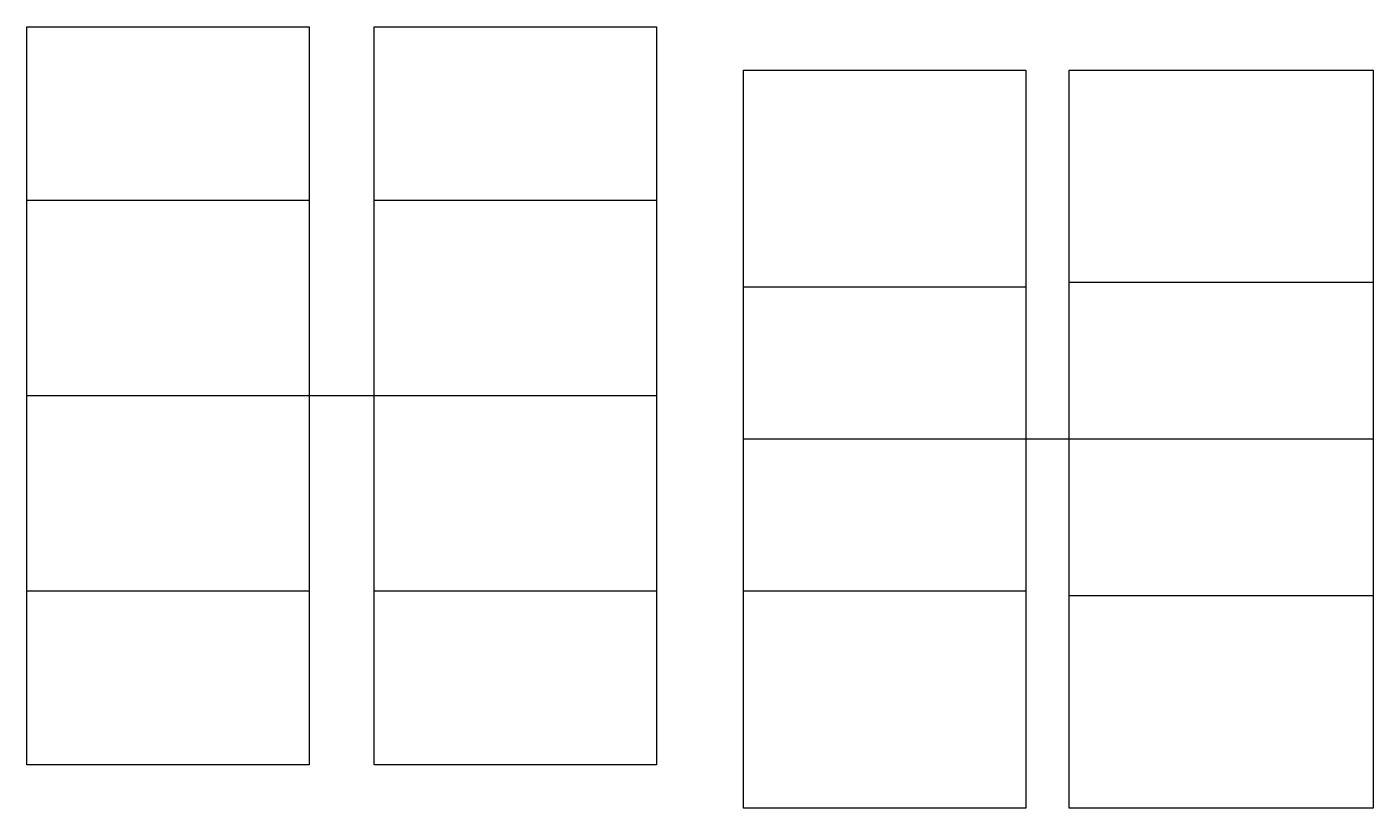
# Model space of a CAD drawing. Header units: millimetres. Extents: x -3.7 to 2.5, y 1.7 to 5.3.
import ezdxf

# ---------------------------------------------------------------- set-up
doc = ezdxf.new("R2010")
doc.units = ezdxf.units.MM
doc.layers.get('0').update_dxf_attribs({"linetype": 'CONTINUOUS'})

msp = doc.modelspace()

# ---------------------------------------------------------------- linework, layer by layer
for p, q in [((-2.4, 4.5003), (-3.7, 4.5003)), ((-0.8, 4.5003), (-2.1, 4.5003)), ((0.9, 4.1), (-0.4, 4.1)), ((2.5, 4.1214), (1.1, 4.1214)), ((-0.8, 3.6), (-3.7, 3.6)), ((2.5, 3.4), (-0.4, 3.4)), ((-2.4, 2.6997), (-3.7, 2.6997)), ((-0.8, 2.6997), (-2.1, 2.6997)), ((0.9, 2.7), (-0.4, 2.7)), ((2.5, 2.6786), (1.1, 2.6786))]:
    msp.add_line(p, q)
for points in [[(-3.7, 5.3), (-2.4, 5.3), (-2.4, 1.9), (-3.7, 1.9)], [(-0.8, 5.3), (-0.8, 1.9), (-2.1, 1.9), (-2.1, 5.3)], [(-0.4, 1.7), (-0.4, 5.1), (0.9, 5.1), (0.9, 1.7)], [(1.1, 1.7), (1.1, 5.1), (2.5, 5.1), (2.5, 1.7)]]:
    msp.add_lwpolyline(points, close=True)

doc.saveas('drawing.dxf')
